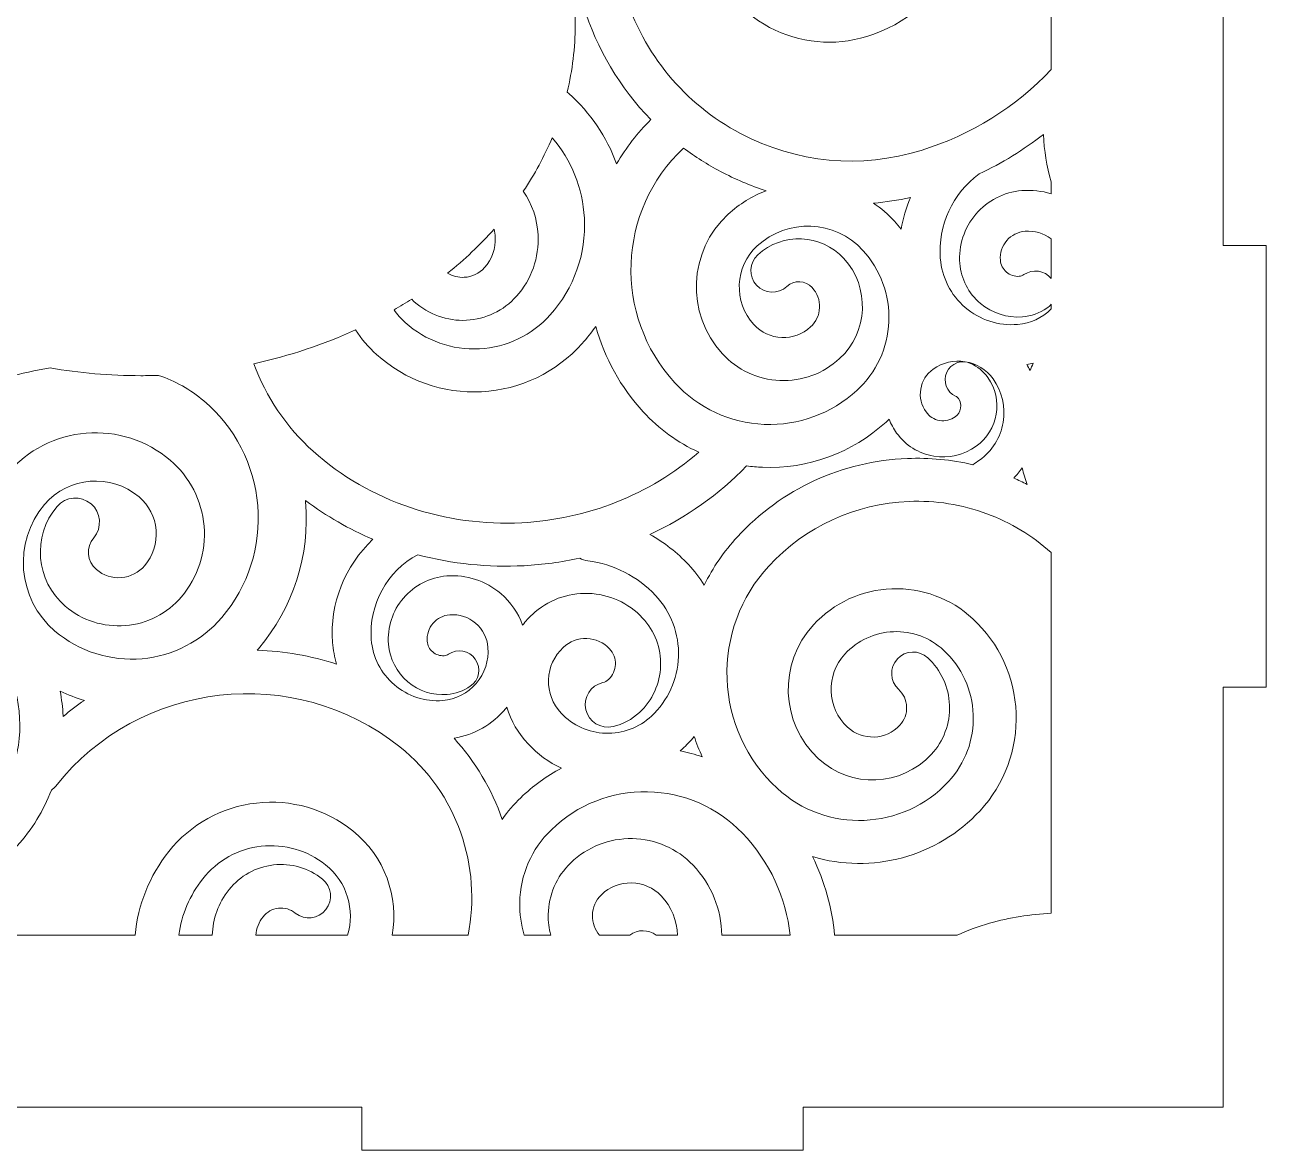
# Model space of a CAD drawing. Header units: millimetres. Extents: x 961 to 1271, y -165 to 165.
# Drawn here: x 1031.1 to 1117.7, y -165 to -86.5 of the extents above; entities that cross this region are included whole.
import ezdxf

# ---------------------------------------------------------------- set-up
doc = ezdxf.new("R2010")
doc.units = ezdxf.units.MM
doc.header["$MEASUREMENT"] = 0
doc.layers.add('Camada 1', color=7, linetype='Continuous')

msp = doc.modelspace()

# ---------------------------------------------------------------- linework, layer by layer
at = {"layer": 'Camada 1', "color": 250, "lineweight": 20}
for points, knots in [([(1085.4061, -162), (1085.4061, -162), (1114.7061, -162), (1114.7061, -162), (1114.7061, -162), (1114.7061, -162), (1114.7061, -132.7), (1114.7061, -132.7), (1114.7061, -132.7), (1114.7061, -132.7), (1117.7061, -132.7), (1117.7061, -132.7), (1117.7061, -132.7), (1117.7061, -132.7), (1117.7061, -101.9), (1117.7061, -101.9), (1117.7061, -101.9), (1117.7061, -101.9), (1114.7061, -101.9), (1114.7061, -101.9), (1114.7061, -101.9), (1114.7061, -101.9), (1114.7061, -71.1), (1114.7061, -71.1), (1114.7061, -71.1), (1114.7061, -71.1), (1117.7061, -71.1), (1117.7061, -71.1), (1117.7061, -71.1), (1117.7061, -71.1), (1117.7061, -40.3), (1117.7061, -40.3), (1117.7061, -40.3), (1117.7061, -40.3), (1114.7061, -40.3), (1114.7061, -40.3), (1114.7061, -40.3), (1114.7061, -40.3), (1114.7061, -11), (1114.7061, -11), (1114.7061, -11), (1114.7061, -11), (1085.4061, -11), (1085.4061, -11), (1085.4061, -11), (1085.4061, -11), (1085.4061, -8), (1085.4061, -8), (1085.4061, -8), (1085.4061, -8), (1054.6061, -8), (1054.6061, -8), (1054.6061, -8), (1054.6061, -8), (1054.6061, -11), (1054.6061, -11), (1054.6061, -11), (1054.6061, -11), (1023.8061, -11), (1023.8061, -11), (1023.8061, -11), (1023.8061, -11), (1023.8061, -8), (1023.8061, -8), (1023.8061, -8), (1023.8061, -8), (993.0061, -8), (993.0061, -8), (993.0061, -8), (993.0061, -8), (993.0061, -11), (993.0061, -11), (993.0061, -11), (993.0061, -11), (963.7061, -11), (963.7061, -11), (963.7061, -11), (963.7061, -11), (963.7061, -40.3), (963.7061, -40.3), (963.7061, -40.3), (963.7061, -40.3), (960.7061, -40.3), (960.7061, -40.3), (960.7061, -40.3), (960.7061, -40.3), (960.7061, -71.1), (960.7061, -71.1), (960.7061, -71.1), (960.7061, -71.1), (963.7061, -71.1), (963.7061, -71.1), (963.7061, -71.1), (963.7061, -71.1), (963.7061, -101.9), (963.7061, -101.9), (963.7061, -101.9), (963.7061, -101.9), (960.7061, -101.9), (960.7061, -101.9), (960.7061, -101.9), (960.7061, -101.9), (960.7061, -132.7), (960.7061, -132.7), (960.7061, -132.7), (960.7061, -132.7), (963.7061, -132.7), (963.7061, -132.7), (963.7061, -132.7), (963.7061, -132.7), (963.7061, -162), (963.7061, -162), (963.7061, -162), (963.7061, -162), (993.0061, -162), (993.0061, -162), (993.0061, -162), (993.0061, -162), (993.0061, -165), (993.0061, -165), (993.0061, -165), (993.0061, -165), (1023.8061, -165), (1023.8061, -165), (1023.8061, -165), (1023.8061, -165), (1023.8061, -162), (1023.8061, -162), (1023.8061, -162), (1023.8061, -162), (1054.6061, -162), (1054.6061, -162), (1054.6061, -162), (1054.6061, -162), (1054.6061, -165), (1054.6061, -165), (1054.6061, -165), (1054.6061, -165), (1085.4061, -165), (1085.4061, -165), (1085.4061, -165), (1085.4061, -165), (1085.4061, -162), (1085.4061, -162)], [0, 0, 0, 0, 0.027027, 0.027027, 0.027027, 0.027027, 0.0540541, 0.0540541, 0.0540541, 0.0540541, 0.0810811, 0.0810811, 0.0810811, 0.0810811, 0.1081081, 0.1081081, 0.1081081, 0.1081081, 0.1351351, 0.1351351, 0.1351351, 0.1351351, 0.1621622, 0.1621622, 0.1621622, 0.1621622, 0.1891892, 0.1891892, 0.1891892, 0.1891892, 0.2162162, 0.2162162, 0.2162162, 0.2162162, 0.2432432, 0.2432432, 0.2432432, 0.2432432, 0.2702703, 0.2702703, 0.2702703, 0.2702703, 0.2972973, 0.2972973, 0.2972973, 0.2972973, 0.3243243, 0.3243243, 0.3243243, 0.3243243, 0.3513514, 0.3513514, 0.3513514, 0.3513514, 0.3783784, 0.3783784, 0.3783784, 0.3783784, 0.4054054, 0.4054054, 0.4054054, 0.4054054, 0.4324324, 0.4324324, 0.4324324, 0.4324324, 0.4594595, 0.4594595, 0.4594595, 0.4594595, 0.4864865, 0.4864865, 0.4864865, 0.4864865, 0.5135135, 0.5135135, 0.5135135, 0.5135135, 0.5405405, 0.5405405, 0.5405405, 0.5405405, 0.5675676, 0.5675676, 0.5675676, 0.5675676, 0.5945946, 0.5945946, 0.5945946, 0.5945946, 0.6216216, 0.6216216, 0.6216216, 0.6216216, 0.6486486, 0.6486486, 0.6486486, 0.6486486, 0.6756757, 0.6756757, 0.6756757, 0.6756757, 0.7027027, 0.7027027, 0.7027027, 0.7027027, 0.7297297, 0.7297297, 0.7297297, 0.7297297, 0.7567568, 0.7567568, 0.7567568, 0.7567568, 0.7837838, 0.7837838, 0.7837838, 0.7837838, 0.8108108, 0.8108108, 0.8108108, 0.8108108, 0.8378378, 0.8378378, 0.8378378, 0.8378378, 0.8648649, 0.8648649, 0.8648649, 0.8648649, 0.8918919, 0.8918919, 0.8918919, 0.8918919, 0.9189189, 0.9189189, 0.9189189, 0.9189189, 0.9459459, 0.9459459, 0.9459459, 0.9459459, 1, 1, 1, 1]), ([(1096.6372, -73.0365), (1098.6169, -73.5747), (1100.6924, -73.642), (1102.7061, -73.2415), (1102.7061, -73.2415), (1102.7061, -73.2415), (1102.7061, -89.6144), (1102.7061, -89.6144), (1102.7061, -89.6144), (1100.2456, -92.2224), (1097.142, -94.1752), (1093.6426, -95.2576), (1093.6426, -95.2576), (1089.4205, -96.5636), (1084.9386, -96.1453), (1081.0322, -94.0781), (1081.0322, -94.0781), (1077.1207, -92.0081), (1074.2524, -88.5354), (1072.949, -84.3069), (1072.949, -84.3069), (1070.8464, -77.4858), (1074.6684, -70.2051), (1081.4927, -68.0935), (1081.4927, -68.0935), (1084.0564, -67.3002), (1086.7801, -67.5558), (1089.1522, -68.8105), (1089.1522, -68.8105), (1091.5289, -70.0676), (1093.2701, -72.1792), (1094.0617, -74.748), (1094.0617, -74.748), (1094.6718, -76.7282), (1094.4782, -78.8272), (1093.5129, -80.6611), (1093.5129, -80.6611), (1092.549, -82.4922), (1090.9278, -83.8342), (1088.9521, -84.4467), (1088.9521, -84.4467), (1087.4481, -84.913), (1085.8519, -84.7638), (1084.46, -84.0278), (1084.46, -84.0278), (1083.0644, -83.2898), (1082.0454, -82.0525), (1081.5802, -80.5443), (1081.5802, -80.5443), (1081.2318, -79.4147), (1081.3423, -78.2174), (1081.8936, -77.1714), (1081.8936, -77.1714), (1082.4447, -76.126), (1083.3665, -75.3633), (1084.4948, -75.0134), (1084.4948, -75.0134), (1085.3203, -74.7573), (1086.195, -74.8396), (1086.9587, -75.2441), (1086.9587, -75.2441), (1087.7249, -75.6499), (1088.2839, -76.3264), (1088.54, -77.1547), (1088.54, -77.1547), (1088.7205, -77.7383), (1088.6637, -78.3586), (1088.3786, -78.8991), (1088.3786, -78.8991), (1088.0927, -79.4409), (1087.6142, -79.8385), (1087.029, -80.0197), (1087.029, -80.0197), (1086.2393, -80.2641), (1085.7972, -81.1045), (1086.0408, -81.8941), (1086.0408, -81.8941), (1086.2845, -82.6839), (1087.1228, -83.128), (1087.9127, -82.8836), (1087.9127, -82.8836), (1089.262, -82.4661), (1090.3668, -81.5453), (1091.0255, -80.2963), (1091.0255, -80.2963), (1091.682, -79.0515), (1091.8156, -77.6136), (1091.4001, -76.269), (1091.4001, -76.269), (1090.9089, -74.679), (1089.828, -73.3695), (1088.3563, -72.5919), (1088.3563, -72.5919), (1086.8872, -71.8157), (1085.1985, -71.6602), (1083.6113, -72.1504), (1083.6113, -72.1504), (1081.7205, -72.7343), (1080.1681, -74.0234), (1079.2459, -75.7744), (1079.2459, -75.7744), (1078.3232, -77.5265), (1078.1354, -79.537), (1078.7188, -81.4294), (1078.7188, -81.4294), (1079.4188, -83.6998), (1080.9602, -85.565), (1083.0601, -86.6764), (1083.0601, -86.6764), (1085.157, -87.7863), (1087.5692, -88.0153), (1089.8362, -87.3144), (1089.8362, -87.3144), (1092.5777, -86.4667), (1094.8225, -84.5958), (1096.1598, -82.0578), (1096.1598, -82.0578), (1097.497, -79.5197), (1097.768, -76.6039), (1096.9219, -73.8629), (1096.9219, -73.8629), (1096.8359, -73.5845), (1096.741, -73.3088), (1096.6372, -73.0365)], [0, 0, 0, 0, 0.03125, 0.03125, 0.03125, 0.03125, 0.0625, 0.0625, 0.0625, 0.0625, 0.09375, 0.09375, 0.09375, 0.09375, 0.125, 0.125, 0.125, 0.125, 0.15625, 0.15625, 0.15625, 0.15625, 0.1875, 0.1875, 0.1875, 0.1875, 0.21875, 0.21875, 0.21875, 0.21875, 0.25, 0.25, 0.25, 0.25, 0.28125, 0.28125, 0.28125, 0.28125, 0.3125, 0.3125, 0.3125, 0.3125, 0.34375, 0.34375, 0.34375, 0.34375, 0.375, 0.375, 0.375, 0.375, 0.40625, 0.40625, 0.40625, 0.40625, 0.4375, 0.4375, 0.4375, 0.4375, 0.46875, 0.46875, 0.46875, 0.46875, 0.5, 0.5, 0.5, 0.5, 0.53125, 0.53125, 0.53125, 0.53125, 0.5625, 0.5625, 0.5625, 0.5625, 0.59375, 0.59375, 0.59375, 0.59375, 0.625, 0.625, 0.625, 0.625, 0.65625, 0.65625, 0.65625, 0.65625, 0.6875, 0.6875, 0.6875, 0.6875, 0.71875, 0.71875, 0.71875, 0.71875, 0.75, 0.75, 0.75, 0.75, 0.78125, 0.78125, 0.78125, 0.78125, 0.8125, 0.8125, 0.8125, 0.8125, 0.84375, 0.84375, 0.84375, 0.84375, 0.875, 0.875, 0.875, 0.875, 0.90625, 0.90625, 0.90625, 0.90625, 0.9375, 0.9375, 0.9375, 0.9375, 1, 1, 1, 1]), ([(1072.505, -70.9918), (1069.5113, -75.0535), (1068.5828, -80.3107), (1070.0877, -85.1918), (1070.0877, -85.1918), (1071.0079, -88.1765), (1072.6072, -90.887), (1074.7865, -93.1136), (1074.7865, -93.1136), (1073.8511, -94.0299), (1073.0447, -95.0645), (1072.3872, -96.1934), (1072.3872, -96.1934), (1071.6977, -94.32), (1070.5613, -92.6479), (1069.0635, -91.2996), (1069.0635, -91.2996), (1069.0635, -91.2996), (1068.9424, -91.1919), (1068.9424, -91.1919), (1068.9424, -91.1919), (1069.3075, -89.6732), (1069.5009, -88.105), (1069.5009, -86.5), (1069.5009, -86.5), (1069.5009, -83.495), (1068.829, -80.617), (1067.6025, -77.9573), (1067.6025, -77.9573), (1067.6712, -77.2531), (1067.6836, -76.5395), (1067.6372, -75.8227), (1067.6372, -75.8227), (1067.4906, -73.5584), (1066.8741, -71.3731), (1065.832, -69.3881), (1065.832, -69.3881), (1067.8618, -70.5705), (1070.167, -71.1253), (1072.505, -70.9918)], [0, 0, 0, 0, 0.0909091, 0.0909091, 0.0909091, 0.0909091, 0.1818182, 0.1818182, 0.1818182, 0.1818182, 0.2727273, 0.2727273, 0.2727273, 0.2727273, 0.3636364, 0.3636364, 0.3636364, 0.3636364, 0.4545455, 0.4545455, 0.4545455, 0.4545455, 0.5454545, 0.5454545, 0.5454545, 0.5454545, 0.6363636, 0.6363636, 0.6363636, 0.6363636, 0.7272727, 0.7272727, 0.7272727, 0.7272727, 0.8181818, 0.8181818, 0.8181818, 0.8181818, 1, 1, 1, 1]), ([(1067.8962, -94.3794), (1069.2435, -95.9405), (1070.0297, -97.8917), (1070.1404, -99.9847), (1070.1404, -99.9847), (1070.2719, -102.4706), (1069.4247, -104.8745), (1067.7623, -106.7273), (1067.7623, -106.7273), (1066.4831, -108.1529), (1064.7295, -108.9954), (1062.8166, -109.0982), (1062.8166, -109.0982), (1060.9101, -109.2007), (1059.0682, -108.5461), (1057.6498, -107.2689), (1057.6498, -107.2689), (1057.3524, -107.0012), (1057.0889, -106.7062), (1056.8613, -106.3892), (1056.8613, -106.3892), (1057.2829, -106.1444), (1057.6962, -105.8908), (1058.1013, -105.6293), (1058.1013, -105.6293), (1058.1534, -105.6955), (1058.2117, -105.7583), (1058.2764, -105.8166), (1058.2764, -105.8166), (1059.2742, -106.7155), (1060.5777, -107.1782), (1061.919, -107.1062), (1061.919, -107.1062), (1063.2639, -107.0339), (1064.5023, -106.4409), (1065.4014, -105.4378), (1065.4014, -105.4378), (1066.4557, -104.2617), (1066.9952, -102.7278), (1066.9116, -101.1506), (1066.9116, -101.1506), (1066.8529, -100.044), (1066.4954, -98.9983), (1065.8831, -98.1067), (1065.8831, -98.1067), (1066.676, -96.9197), (1067.352, -95.6741), (1067.8962, -94.3794)], [0, 0, 0, 0, 0.0769231, 0.0769231, 0.0769231, 0.0769231, 0.1538462, 0.1538462, 0.1538462, 0.1538462, 0.2307692, 0.2307692, 0.2307692, 0.2307692, 0.3076923, 0.3076923, 0.3076923, 0.3076923, 0.3846154, 0.3846154, 0.3846154, 0.3846154, 0.4615385, 0.4615385, 0.4615385, 0.4615385, 0.5384615, 0.5384615, 0.5384615, 0.5384615, 0.6153846, 0.6153846, 0.6153846, 0.6153846, 0.6923077, 0.6923077, 0.6923077, 0.6923077, 0.7692308, 0.7692308, 0.7692308, 0.7692308, 0.8461538, 0.8461538, 0.8461538, 0.8461538, 1, 1, 1, 1]), ([(1102.1665, -94.143), (1102.2173, -95.2607), (1102.3991, -96.3702), (1102.7061, -97.4448), (1102.7061, -97.4448), (1102.7061, -97.4448), (1102.7061, -98.2861), (1102.7061, -98.2861), (1102.7061, -98.2861), (1102.0518, -98.0874), (1101.3611, -98.012), (1100.664, -98.0665), (1100.664, -98.0665), (1099.4088, -98.1646), (1098.2678, -98.7489), (1097.4509, -99.7067), (1097.4509, -99.7067), (1096.6334, -100.6653), (1096.2375, -101.8873), (1096.3358, -103.1432), (1096.3358, -103.1432), (1096.4208, -104.2287), (1096.9346, -105.2269), (1097.7666, -105.9287), (1097.7666, -105.9287), (1098.5832, -106.6174), (1099.6297, -106.956), (1100.6951, -106.872), (1100.6951, -106.872), (1101.3087, -106.8236), (1101.903, -106.6138), (1102.4103, -106.2655), (1102.4103, -106.2655), (1102.5241, -106.1874), (1102.6229, -106.0954), (1102.7061, -105.9935), (1102.7061, -105.9935), (1102.7061, -105.9935), (1102.7061, -106.3207), (1102.7061, -106.3207), (1102.7061, -106.3207), (1102.0797, -106.9504), (1101.2616, -107.3318), (1100.3657, -107.4018), (1100.3657, -107.4018), (1099.0285, -107.5063), (1097.7333, -107.0858), (1096.7144, -106.2132), (1096.7144, -106.2132), (1095.6935, -105.339), (1095.0787, -104.1243), (1094.9737, -102.7846), (1094.9737, -102.7846), (1094.7946, -100.4997), (1095.8398, -98.2518), (1097.6811, -96.8984), (1097.6811, -96.8984), (1099.2739, -96.1479), (1100.7784, -95.2234), (1102.1665, -94.143)], [0, 0, 0, 0, 0.0625, 0.0625, 0.0625, 0.0625, 0.125, 0.125, 0.125, 0.125, 0.1875, 0.1875, 0.1875, 0.1875, 0.25, 0.25, 0.25, 0.25, 0.3125, 0.3125, 0.3125, 0.3125, 0.375, 0.375, 0.375, 0.375, 0.4375, 0.4375, 0.4375, 0.4375, 0.5, 0.5, 0.5, 0.5, 0.5625, 0.5625, 0.5625, 0.5625, 0.625, 0.625, 0.625, 0.625, 0.6875, 0.6875, 0.6875, 0.6875, 0.75, 0.75, 0.75, 0.75, 0.8125, 0.8125, 0.8125, 0.8125, 0.875, 0.875, 0.875, 0.875, 1, 1, 1, 1]), ([(1076.4483, -111.4627), (1072.1461, -106.7736), (1072.426, -99.443), (1077.0522, -95.0943), (1077.0522, -95.0943), (1077.8689, -95.704), (1078.7324, -96.2496), (1079.6334, -96.7265), (1079.6334, -96.7265), (1080.6576, -97.2686), (1081.7262, -97.72), (1082.8271, -98.0738), (1082.8271, -98.0738), (1081.8511, -98.4415), (1080.9499, -98.9951), (1080.1699, -99.7132), (1080.1699, -99.7132), (1077.3851, -102.277), (1077.2029, -106.6473), (1079.7603, -109.437), (1079.7603, -109.437), (1080.8068, -110.5784), (1082.2355, -111.2452), (1083.7827, -111.3105), (1083.7827, -111.3105), (1085.3219, -111.3754), (1086.8156, -110.8254), (1087.9485, -109.7821), (1087.9485, -109.7821), (1089.9483, -107.9404), (1090.0817, -104.8011), (1088.2432, -102.7978), (1088.2432, -102.7978), (1086.66, -101.0728), (1083.9639, -100.9595), (1082.2408, -102.5444), (1082.2408, -102.5444), (1081.6326, -103.1038), (1081.5915, -104.0524), (1082.1504, -104.6614), (1082.1504, -104.6614), (1082.7093, -105.2703), (1083.6571, -105.3113), (1084.2656, -104.7517), (1084.2656, -104.7517), (1084.774, -104.2841), (1085.5703, -104.3171), (1086.0375, -104.8263), (1086.0375, -104.8263), (1086.3872, -105.2073), (1086.5701, -105.7084), (1086.5484, -106.2251), (1086.5484, -106.2251), (1086.5266, -106.7467), (1086.3045, -107.2234), (1085.9209, -107.5773), (1085.9209, -107.5773), (1085.3743, -108.0817), (1084.6515, -108.3446), (1083.9087, -108.3137), (1083.9087, -108.3137), (1083.1598, -108.2826), (1082.472, -107.9615), (1081.9656, -107.409), (1081.9656, -107.409), (1080.5233, -105.8353), (1080.6232, -103.3672), (1082.195, -101.9207), (1082.195, -101.9207), (1084.3106, -99.9738), (1087.6243, -100.1114), (1089.568, -102.2312), (1089.568, -102.2312), (1090.8079, -103.5835), (1091.4574, -105.3669), (1091.3812, -107.1997), (1091.3812, -107.1997), (1091.3046, -109.044), (1090.5154, -110.7486), (1089.1577, -111.9994), (1089.1577, -111.9994), (1087.4005, -113.6182), (1085.0786, -114.4687), (1082.6915, -114.3685), (1082.6915, -114.3685), (1080.2887, -114.2677), (1078.0739, -113.2344), (1076.4483, -111.4627)], [0, 0, 0, 0, 0.0434783, 0.0434783, 0.0434783, 0.0434783, 0.0869565, 0.0869565, 0.0869565, 0.0869565, 0.1304348, 0.1304348, 0.1304348, 0.1304348, 0.173913, 0.173913, 0.173913, 0.173913, 0.2173913, 0.2173913, 0.2173913, 0.2173913, 0.2608696, 0.2608696, 0.2608696, 0.2608696, 0.3043478, 0.3043478, 0.3043478, 0.3043478, 0.3478261, 0.3478261, 0.3478261, 0.3478261, 0.3913043, 0.3913043, 0.3913043, 0.3913043, 0.4347826, 0.4347826, 0.4347826, 0.4347826, 0.4782609, 0.4782609, 0.4782609, 0.4782609, 0.5217391, 0.5217391, 0.5217391, 0.5217391, 0.5652174, 0.5652174, 0.5652174, 0.5652174, 0.6086957, 0.6086957, 0.6086957, 0.6086957, 0.6521739, 0.6521739, 0.6521739, 0.6521739, 0.6956522, 0.6956522, 0.6956522, 0.6956522, 0.7391304, 0.7391304, 0.7391304, 0.7391304, 0.7826087, 0.7826087, 0.7826087, 0.7826087, 0.826087, 0.826087, 0.826087, 0.826087, 0.8695652, 0.8695652, 0.8695652, 0.8695652, 0.9130435, 0.9130435, 0.9130435, 0.9130435, 1, 1, 1, 1]), ([(1090.3029, -98.938), (1091.1702, -98.8674), (1092.0327, -98.7387), (1092.8832, -98.5537), (1092.8832, -98.5537), (1092.5819, -99.2579), (1092.3659, -99.9958), (1092.2414, -100.7508), (1092.2414, -100.7508), (1092.0922, -100.5628), (1091.9362, -100.38), (1091.7737, -100.203), (1091.7737, -100.203), (1091.3325, -99.722), (1090.839, -99.2981), (1090.3029, -98.938)], [0, 0, 0, 0, 0.2, 0.2, 0.2, 0.2, 0.4, 0.4, 0.4, 0.4, 0.6, 0.6, 0.6, 0.6, 1, 1, 1, 1]), ([(1060.6009, -103.827), (1061.7815, -102.8758), (1062.8646, -101.8459), (1063.8387, -100.7485), (1063.8387, -100.7485), (1063.884, -100.931), (1063.9124, -101.1194), (1063.9225, -101.3116), (1063.9225, -101.3116), (1063.9638, -102.0946), (1063.6974, -102.8526), (1063.1737, -103.4364), (1063.1737, -103.4364), (1062.8079, -103.8443), (1062.3063, -104.084), (1061.7592, -104.1135), (1061.7592, -104.1135), (1061.3474, -104.1357), (1060.9472, -104.0347), (1060.6009, -103.827)], [0, 0, 0, 0, 0.1666667, 0.1666667, 0.1666667, 0.1666667, 0.3333333, 0.3333333, 0.3333333, 0.3333333, 0.5, 0.5, 0.5, 0.5, 0.6666667, 0.6666667, 0.6666667, 0.6666667, 1, 1, 1, 1]), ([(1100.8866, -100.9012), (1101.5447, -100.8505), (1102.1822, -101.0313), (1102.7061, -101.4221), (1102.7061, -101.4221), (1102.7061, -101.4221), (1102.7061, -104.1961), (1102.7061, -104.1961), (1102.7061, -104.1961), (1102.245, -103.6299), (1101.418, -103.5041), (1100.8057, -103.9251), (1100.8057, -103.9251), (1100.7055, -103.9939), (1100.5942, -104.032), (1100.4731, -104.0411), (1100.4731, -104.0411), (1100.1475, -104.0658), (1099.836, -103.9642), (1099.588, -103.7515), (1099.588, -103.7515), (1099.3397, -103.5387), (1099.19, -103.2462), (1099.1644, -102.92), (1099.1644, -102.92), (1099.125, -102.4197), (1099.2831, -101.9326), (1099.609, -101.5509), (1099.609, -101.5509), (1099.9349, -101.1692), (1100.3863, -100.9398), (1100.8866, -100.9012)], [0, 0, 0, 0, 0.1111111, 0.1111111, 0.1111111, 0.1111111, 0.2222222, 0.2222222, 0.2222222, 0.2222222, 0.3333333, 0.3333333, 0.3333333, 0.3333333, 0.4444444, 0.4444444, 0.4444444, 0.4444444, 0.5555556, 0.5555556, 0.5555556, 0.5555556, 0.6666667, 0.6666667, 0.6666667, 0.6666667, 0.7777778, 0.7777778, 0.7777778, 0.7777778, 1, 1, 1, 1]), ([(1047.0749, -110.1384), (1049.5884, -109.5935), (1051.9736, -108.7952), (1054.184, -107.7774), (1054.184, -107.7774), (1054.5875, -108.4062), (1055.0775, -108.9847), (1055.6471, -109.4979), (1055.6471, -109.4979), (1057.6558, -111.3074), (1060.2765, -112.2353), (1062.9762, -112.0911), (1062.9762, -112.0911), (1065.6848, -111.9464), (1068.1774, -110.7519), (1069.989, -108.7333), (1069.989, -108.7333), (1070.3289, -108.3545), (1070.6455, -107.9556), (1070.9366, -107.5388), (1070.9366, -107.5388), (1071.5525, -109.7527), (1072.6799, -111.7861), (1074.2441, -113.4914), (1074.2441, -113.4914), (1075.3392, -114.6852), (1076.6541, -115.6436), (1078.1223, -116.3097), (1078.1223, -116.3097), (1074.7087, -119.2856), (1070.2884, -120.9934), (1065.7709, -121.234), (1065.7709, -121.234), (1060.5217, -121.5135), (1055.1553, -119.786), (1051.2293, -116.2507), (1051.2293, -116.2507), (1049.3404, -114.5499), (1047.9304, -112.4575), (1047.0749, -110.1384)], [0, 0, 0, 0, 0.0909091, 0.0909091, 0.0909091, 0.0909091, 0.1818182, 0.1818182, 0.1818182, 0.1818182, 0.2727273, 0.2727273, 0.2727273, 0.2727273, 0.3636364, 0.3636364, 0.3636364, 0.3636364, 0.4545455, 0.4545455, 0.4545455, 0.4545455, 0.5454545, 0.5454545, 0.5454545, 0.5454545, 0.6363636, 0.6363636, 0.6363636, 0.6363636, 0.7272727, 0.7272727, 0.7272727, 0.7272727, 0.8181818, 0.8181818, 0.8181818, 0.8181818, 1, 1, 1, 1]), ([(1096.7103, -109.9977), (1097.5002, -110.1277), (1098.1896, -110.5538), (1098.6553, -111.2054), (1098.6553, -111.2054), (1099.2858, -112.0875), (1099.535, -113.1594), (1099.3562, -114.229), (1099.3562, -114.229), (1099.1771, -115.3007), (1098.5935, -116.2335), (1097.7095, -116.8652), (1097.7095, -116.8652), (1097.5563, -116.9746), (1097.4005, -117.0805), (1097.2418, -117.1818), (1097.2418, -117.1818), (1095.7483, -116.833), (1094.2085, -116.6895), (1092.676, -116.7489), (1092.676, -116.7489), (1088.1215, -116.9254), (1083.9077, -118.8729), (1080.8137, -122.2189), (1080.8137, -122.2189), (1079.8839, -123.2245), (1079.105, -124.3558), (1078.5047, -125.582), (1078.5047, -125.582), (1078.1867, -125.0718), (1077.8183, -124.5937), (1077.406, -124.1536), (1077.406, -124.1536), (1076.6206, -123.3152), (1075.7075, -122.6054), (1074.7056, -122.05), (1074.7056, -122.05), (1077.2245, -120.8811), (1079.5302, -119.2683), (1081.4594, -117.2662), (1081.4594, -117.2662), (1081.8263, -117.3155), (1082.1955, -117.348), (1082.5654, -117.3638), (1082.5654, -117.3638), (1085.7493, -117.4989), (1088.8399, -116.3637), (1091.1843, -114.206), (1091.1843, -114.206), (1091.1843, -114.206), (1091.394, -114.0074), (1091.394, -114.0074), (1091.394, -114.0074), (1091.5322, -114.3485), (1091.7109, -114.673), (1091.9267, -114.9747), (1091.9267, -114.9747), (1092.5448, -115.8392), (1093.4648, -116.4096), (1094.5131, -116.5827), (1094.5131, -116.5827), (1095.5622, -116.7559), (1096.6187, -116.5092), (1097.4836, -115.891), (1097.4836, -115.891), (1099.0249, -114.7891), (1099.3851, -112.6384), (1098.2818, -111.0971), (1098.2818, -111.0971), (1097.977, -110.6713), (1097.5633, -110.3306), (1097.0868, -110.114), (1097.0868, -110.114), (1096.4562, -109.8274), (1095.7061, -110.1092), (1095.4188, -110.7393), (1095.4188, -110.7393), (1095.1307, -111.3712), (1095.4119, -112.1186), (1096.0441, -112.4054), (1096.0441, -112.4054), (1096.1215, -112.4405), (1096.1837, -112.4929), (1096.233, -112.5621), (1096.233, -112.5621), (1096.3759, -112.7628), (1096.4313, -113.0034), (1096.3905, -113.2464), (1096.3905, -113.2464), (1096.3496, -113.4901), (1096.2193, -113.7005), (1096.0182, -113.8444), (1096.0182, -113.8444), (1095.7001, -114.0721), (1095.3115, -114.1624), (1094.9255, -114.0985), (1094.9255, -114.0985), (1094.5395, -114.0346), (1094.2052, -113.8258), (1093.978, -113.5074), (1093.978, -113.5074), (1093.6451, -113.0409), (1093.5108, -112.4775), (1093.6058, -111.9116), (1093.6058, -111.9116), (1093.701, -111.3446), (1094.0086, -110.8533), (1094.4759, -110.5186), (1094.4759, -110.5186), (1095.128, -110.0516), (1095.919, -109.8674), (1096.7103, -109.9977)], [0, 0, 0, 0, 0.0344828, 0.0344828, 0.0344828, 0.0344828, 0.0689655, 0.0689655, 0.0689655, 0.0689655, 0.1034483, 0.1034483, 0.1034483, 0.1034483, 0.137931, 0.137931, 0.137931, 0.137931, 0.1724138, 0.1724138, 0.1724138, 0.1724138, 0.2068966, 0.2068966, 0.2068966, 0.2068966, 0.2413793, 0.2413793, 0.2413793, 0.2413793, 0.2758621, 0.2758621, 0.2758621, 0.2758621, 0.3103448, 0.3103448, 0.3103448, 0.3103448, 0.3448276, 0.3448276, 0.3448276, 0.3448276, 0.3793103, 0.3793103, 0.3793103, 0.3793103, 0.4137931, 0.4137931, 0.4137931, 0.4137931, 0.4482759, 0.4482759, 0.4482759, 0.4482759, 0.4827586, 0.4827586, 0.4827586, 0.4827586, 0.5172414, 0.5172414, 0.5172414, 0.5172414, 0.5517241, 0.5517241, 0.5517241, 0.5517241, 0.5862069, 0.5862069, 0.5862069, 0.5862069, 0.6206897, 0.6206897, 0.6206897, 0.6206897, 0.6551724, 0.6551724, 0.6551724, 0.6551724, 0.6896552, 0.6896552, 0.6896552, 0.6896552, 0.7241379, 0.7241379, 0.7241379, 0.7241379, 0.7586207, 0.7586207, 0.7586207, 0.7586207, 0.7931034, 0.7931034, 0.7931034, 0.7931034, 0.8275862, 0.8275862, 0.8275862, 0.8275862, 0.862069, 0.862069, 0.862069, 0.862069, 0.8965517, 0.8965517, 0.8965517, 0.8965517, 0.9310345, 0.9310345, 0.9310345, 0.9310345, 1, 1, 1, 1]), ([(1039.2061, -110.974), (1039.6203, -110.974), (1040.032, -110.9654), (1040.4422, -110.9521), (1040.4422, -110.9521), (1041.5864, -111.3531), (1042.6549, -111.9323), (1043.5909, -112.7267), (1043.5909, -112.7267), (1045.7781, -114.5831), (1047.1135, -117.1745), (1047.3506, -120.0337), (1047.3506, -120.0337), (1047.5874, -122.8901), (1046.6967, -125.6638), (1044.8408, -127.8477), (1044.8408, -127.8477), (1043.4351, -129.5019), (1041.4522, -130.5223), (1039.2912, -130.7146), (1039.2912, -130.7146), (1037.0818, -130.9113), (1034.9004, -130.2221), (1033.2088, -128.786), (1033.2088, -128.786), (1030.5857, -126.5592), (1030.2479, -122.5847), (1032.4787, -119.9596), (1032.4787, -119.9596), (1034.1437, -118.0003), (1037.1142, -117.7665), (1039.0726, -119.429), (1039.0726, -119.429), (1039.7658, -120.0175), (1040.1887, -120.8403), (1040.2634, -121.7465), (1040.2634, -121.7465), (1040.3381, -122.6536), (1040.0563, -123.529), (1039.4676, -124.2228), (1039.4676, -124.2228), (1039.0537, -124.7104), (1038.48, -125.0055), (1037.8423, -125.0573), (1037.8423, -125.0573), (1037.2057, -125.1091), (1036.5886, -124.9102), (1036.1016, -124.4969), (1036.1016, -124.4969), (1035.4414, -123.9368), (1035.357, -122.938), (1035.9176, -122.2772), (1035.9176, -122.2772), (1036.5144, -121.5739), (1036.4257, -120.5068), (1035.7227, -119.9103), (1035.7227, -119.9103), (1035.0174, -119.312), (1033.9535, -119.3972), (1033.3547, -120.1026), (1033.3547, -120.1026), (1031.6016, -122.168), (1031.8631, -125.3025), (1033.9277, -127.0544), (1033.9277, -127.0544), (1035.0983, -128.0478), (1036.5885, -128.529), (1038.1188, -128.4052), (1038.1188, -128.4052), (1039.6472, -128.2815), (1041.0398, -127.5676), (1042.0317, -126.3982), (1042.0317, -126.3982), (1043.1978, -125.0234), (1043.7587, -123.2722), (1043.6103, -121.4754), (1043.6103, -121.4754), (1043.4616, -119.6757), (1042.6194, -118.0388), (1041.2425, -116.8703), (1041.2425, -116.8703), (1039.6066, -115.4819), (1037.5253, -114.8106), (1035.3866, -114.9835), (1035.3866, -114.9835), (1033.2495, -115.1563), (1031.3053, -116.1497), (1029.917, -117.7839), (1029.917, -117.7839), (1028.3192, -119.6645), (1027.5256, -122.0586), (1027.651, -124.4879), (1027.651, -124.4879), (1024.6072, -122.5339), (1020.9649, -121.7318), (1017.3936, -122.1966), (1017.3936, -122.1966), (1018.8416, -120.6448), (1019.9723, -118.8238), (1020.7256, -116.8269), (1020.7256, -116.8269), (1020.8734, -116.735), (1021.0061, -116.6202), (1021.1196, -116.4866), (1021.1196, -116.4866), (1023.3266, -113.889), (1026.6975, -112.0615), (1029.9292, -111.0948), (1029.9292, -111.0948), (1030.8599, -110.8164), (1031.8518, -110.59), (1032.8717, -110.4365), (1032.8717, -110.4365), (1034.9147, -110.7878), (1037.0334, -110.974), (1039.2061, -110.974)], [0, 0, 0, 0, 0.0333333, 0.0333333, 0.0333333, 0.0333333, 0.0666667, 0.0666667, 0.0666667, 0.0666667, 0.1, 0.1, 0.1, 0.1, 0.1333333, 0.1333333, 0.1333333, 0.1333333, 0.1666667, 0.1666667, 0.1666667, 0.1666667, 0.2, 0.2, 0.2, 0.2, 0.2333333, 0.2333333, 0.2333333, 0.2333333, 0.2666667, 0.2666667, 0.2666667, 0.2666667, 0.3, 0.3, 0.3, 0.3, 0.3333333, 0.3333333, 0.3333333, 0.3333333, 0.3666667, 0.3666667, 0.3666667, 0.3666667, 0.4, 0.4, 0.4, 0.4, 0.4333333, 0.4333333, 0.4333333, 0.4333333, 0.4666667, 0.4666667, 0.4666667, 0.4666667, 0.5, 0.5, 0.5, 0.5, 0.5333333, 0.5333333, 0.5333333, 0.5333333, 0.5666667, 0.5666667, 0.5666667, 0.5666667, 0.6, 0.6, 0.6, 0.6, 0.6333333, 0.6333333, 0.6333333, 0.6333333, 0.6666667, 0.6666667, 0.6666667, 0.6666667, 0.7, 0.7, 0.7, 0.7, 0.7333333, 0.7333333, 0.7333333, 0.7333333, 0.7666667, 0.7666667, 0.7666667, 0.7666667, 0.8, 0.8, 0.8, 0.8, 0.8333333, 0.8333333, 0.8333333, 0.8333333, 0.8666667, 0.8666667, 0.8666667, 0.8666667, 0.9, 0.9, 0.9, 0.9, 0.9333333, 0.9333333, 0.9333333, 0.9333333, 1, 1, 1, 1]), ([(1100.9989, -110.1877), (1101.154, -110.1657), (1101.3081, -110.1382), (1101.461, -110.1053), (1101.461, -110.1053), (1101.3813, -110.2732), (1101.3059, -110.4431), (1101.2347, -110.6149), (1101.2347, -110.6149), (1101.1615, -110.4697), (1101.0828, -110.3273), (1100.9989, -110.1877)], [0, 0, 0, 0, 0.25, 0.25, 0.25, 0.25, 0.5, 0.5, 0.5, 0.5, 1, 1, 1, 1]), ([(1100.0917, -118.1224), (1100.307, -117.8995), (1100.506, -117.662), (1100.6873, -117.4116), (1100.6873, -117.4116), (1100.7798, -117.8011), (1100.8937, -118.1851), (1101.0283, -118.5621), (1101.0283, -118.5621), (1100.7207, -118.406), (1100.4083, -118.2594), (1100.0917, -118.1224)], [0, 0, 0, 0, 0.25, 0.25, 0.25, 0.25, 0.5, 0.5, 0.5, 0.5, 1, 1, 1, 1]), ([(1050.6902, -119.6827), (1052.1403, -120.7733), (1053.7249, -121.6794), (1055.3955, -122.389), (1055.3955, -122.389), (1053.434, -124.2184), (1052.3643, -126.8817), (1052.5762, -129.5834), (1052.5762, -129.5834), (1052.6165, -130.0964), (1052.709, -130.6026), (1052.8531, -131.0941), (1052.8531, -131.0941), (1051.0643, -130.5134), (1049.195, -130.1875), (1047.3153, -130.1246), (1047.3153, -130.1246), (1047.3153, -130.1246), (1047.4024, -130.0233), (1047.4024, -130.0233), (1047.4024, -130.0233), (1049.8361, -127.1561), (1051.0077, -123.5106), (1050.697, -119.7623), (1050.697, -119.7623), (1050.697, -119.7623), (1050.6902, -119.6827), (1050.6902, -119.6827)], [0, 0, 0, 0, 0.125, 0.125, 0.125, 0.125, 0.25, 0.25, 0.25, 0.25, 0.375, 0.375, 0.375, 0.375, 0.5, 0.5, 0.5, 0.5, 0.625, 0.625, 0.625, 0.625, 0.75, 0.75, 0.75, 0.75, 1, 1, 1, 1]), ([(1098.223, -120.6012), (1099.8782, -121.2149), (1101.3935, -122.138), (1102.7061, -123.3149), (1102.7061, -123.3149), (1102.7061, -123.3149), (1102.7061, -148.4785), (1102.7061, -148.4785), (1102.7061, -148.4785), (1101.2549, -148.5412), (1099.8117, -148.7699), (1098.4126, -149.1643), (1098.4126, -149.1643), (1097.6275, -149.3856), (1096.8702, -149.6659), (1096.1439, -150), (1096.1439, -150), (1096.1439, -150), (1087.594, -150), (1087.594, -150), (1087.594, -150), (1087.4305, -148.1241), (1086.9208, -146.2644), (1086.0521, -144.5223), (1086.0521, -144.5223), (1090.1912, -145.7557), (1094.7574, -144.5523), (1097.7456, -141.3215), (1097.7456, -141.3215), (1099.4531, -139.4753), (1100.3558, -137.0295), (1100.2616, -134.517), (1100.2616, -134.517), (1100.1669, -131.99), (1099.0938, -129.6495), (1097.2403, -127.9295), (1097.2403, -127.9295), (1095.7095, -126.5089), (1093.6802, -125.7574), (1091.5933, -125.8384), (1091.5933, -125.8384), (1089.4905, -125.9199), (1087.5461, -126.8185), (1086.118, -128.3639), (1086.118, -128.3639), (1083.6517, -131.0327), (1083.8032, -135.222), (1086.4697, -137.6949), (1086.4697, -137.6949), (1088.7254, -139.7868), (1092.2633, -139.6446), (1094.3506, -137.387), (1094.3506, -137.387), (1095.2089, -136.4587), (1095.664, -135.2286), (1095.6159, -133.9651), (1095.6159, -133.9651), (1095.5677, -132.6958), (1095.028, -131.517), (1094.0967, -130.6529), (1094.0967, -130.6529), (1093.4902, -130.0904), (1092.5409, -130.1281), (1091.9798, -130.7355), (1091.9798, -130.7355), (1091.4198, -131.3417), (1091.4545, -132.2913), (1092.0598, -132.853), (1092.0598, -132.853), (1092.406, -133.1743), (1092.6066, -133.6094), (1092.6242, -134.0815), (1092.6242, -134.0815), (1092.6418, -134.5509), (1092.474, -135.0079), (1092.1548, -135.3527), (1092.1548, -135.3527), (1091.189, -136.3959), (1089.55, -136.4641), (1088.5062, -135.4966), (1088.5062, -135.4966), (1087.0483, -134.1453), (1086.9667, -131.8542), (1088.3148, -130.3961), (1088.3148, -130.3961), (1089.2004, -129.4383), (1090.4039, -128.8856), (1091.707, -128.8339), (1091.707, -128.8339), (1092.9999, -128.7826), (1094.2549, -129.2475), (1095.2034, -130.1275), (1095.2034, -130.1275), (1096.4723, -131.3046), (1097.2061, -132.9011), (1097.2712, -134.6309), (1097.2712, -134.6309), (1097.3358, -136.3508), (1096.7171, -138.0214), (1095.5485, -139.2848), (1095.5485, -139.2848), (1092.3829, -142.7073), (1087.0131, -142.9249), (1083.5922, -139.7528), (1083.5922, -139.7528), (1081.4452, -137.762), (1080.2054, -135.0556), (1080.0954, -132.13), (1080.0954, -132.13), (1079.9861, -129.22), (1081.0327, -126.3925), (1083.0096, -124.2544), (1083.0096, -124.2544), (1085.5621, -121.4939), (1089.0327, -119.8919), (1092.7896, -119.7444), (1092.7896, -119.7444), (1094.6413, -119.6717), (1096.4848, -119.9568), (1098.223, -120.6012)], [0, 0, 0, 0, 0.0322581, 0.0322581, 0.0322581, 0.0322581, 0.0645161, 0.0645161, 0.0645161, 0.0645161, 0.0967742, 0.0967742, 0.0967742, 0.0967742, 0.1290323, 0.1290323, 0.1290323, 0.1290323, 0.1612903, 0.1612903, 0.1612903, 0.1612903, 0.1935484, 0.1935484, 0.1935484, 0.1935484, 0.2258065, 0.2258065, 0.2258065, 0.2258065, 0.2580645, 0.2580645, 0.2580645, 0.2580645, 0.2903226, 0.2903226, 0.2903226, 0.2903226, 0.3225806, 0.3225806, 0.3225806, 0.3225806, 0.3548387, 0.3548387, 0.3548387, 0.3548387, 0.3870968, 0.3870968, 0.3870968, 0.3870968, 0.4193548, 0.4193548, 0.4193548, 0.4193548, 0.4516129, 0.4516129, 0.4516129, 0.4516129, 0.483871, 0.483871, 0.483871, 0.483871, 0.516129, 0.516129, 0.516129, 0.516129, 0.5483871, 0.5483871, 0.5483871, 0.5483871, 0.5806452, 0.5806452, 0.5806452, 0.5806452, 0.6129032, 0.6129032, 0.6129032, 0.6129032, 0.6451613, 0.6451613, 0.6451613, 0.6451613, 0.6774194, 0.6774194, 0.6774194, 0.6774194, 0.7096774, 0.7096774, 0.7096774, 0.7096774, 0.7419355, 0.7419355, 0.7419355, 0.7419355, 0.7741935, 0.7741935, 0.7741935, 0.7741935, 0.8064516, 0.8064516, 0.8064516, 0.8064516, 0.8387097, 0.8387097, 0.8387097, 0.8387097, 0.8709677, 0.8709677, 0.8709677, 0.8709677, 0.9032258, 0.9032258, 0.9032258, 0.9032258, 0.9354839, 0.9354839, 0.9354839, 0.9354839, 1, 1, 1, 1]), ([(1055.2782, -129.3701), (1055.0886, -126.9518), (1056.3866, -124.5986), (1058.5176, -123.4606), (1058.5176, -123.4606), (1060.9282, -124.1029), (1063.4391, -124.3628), (1065.9302, -124.2296), (1065.9302, -124.2296), (1067.2375, -124.1597), (1068.5385, -123.9816), (1069.8168, -123.6994), (1069.8168, -123.6994), (1069.9902, -123.7954), (1070.1807, -123.8579), (1070.3792, -123.8836), (1070.3792, -123.8836), (1072.1833, -124.1178), (1073.8582, -124.9785), (1075.1018, -126.306), (1075.1018, -126.306), (1076.1842, -127.4615), (1076.7608, -128.9877), (1076.7083, -130.5703), (1076.7083, -130.5703), (1076.6554, -132.1631), (1075.9827, -133.6342), (1074.8173, -134.7205), (1074.8173, -134.7205), (1073.9505, -135.5285), (1072.8062, -135.9575), (1071.6217, -135.9177), (1071.6217, -135.9177), (1070.4306, -135.8776), (1069.3298, -135.3773), (1068.5156, -134.5072), (1068.5156, -134.5072), (1067.9266, -133.8779), (1067.6127, -133.0471), (1067.6422, -132.1853), (1067.6422, -132.1853), (1067.6719, -131.3186), (1068.0348, -130.5161), (1068.6698, -129.9251), (1068.6698, -129.9251), (1069.1149, -129.5109), (1069.7034, -129.2916), (1070.3108, -129.3117), (1070.3108, -129.3117), (1070.9205, -129.3319), (1071.485, -129.5873), (1071.9021, -130.0326), (1071.9021, -130.0326), (1072.1765, -130.3256), (1072.3223, -130.7115), (1072.3083, -131.1129), (1072.3083, -131.1129), (1072.2942, -131.5179), (1072.1246, -131.8886), (1071.8283, -132.1651), (1071.8283, -132.1651), (1071.712, -132.2737), (1071.5778, -132.3452), (1071.4229, -132.3815), (1071.4229, -132.3815), (1070.5784, -132.5792), (1070.0475, -133.4305), (1070.2469, -134.2756), (1070.2469, -134.2756), (1070.446, -135.1197), (1071.2961, -135.6475), (1072.1408, -135.4493), (1072.1408, -135.4493), (1072.829, -135.2877), (1073.4671, -134.9503), (1073.9843, -134.468), (1073.9843, -134.468), (1074.8945, -133.6191), (1075.418, -132.4634), (1075.4612, -131.22), (1075.4612, -131.22), (1075.5042, -129.9821), (1075.0533, -128.7836), (1074.2061, -127.88), (1074.2061, -127.88), (1073.2133, -126.8212), (1071.8657, -126.2113), (1070.4151, -126.1621), (1070.4151, -126.1621), (1068.974, -126.1132), (1067.5725, -126.6388), (1066.5184, -127.6226), (1066.5184, -127.6226), (1066.2685, -127.8558), (1066.0377, -128.1075), (1065.8283, -128.3758), (1065.8283, -128.3758), (1065.5276, -127.5313), (1065.0104, -126.7771), (1064.3128, -126.1792), (1064.3128, -126.1792), (1063.2602, -125.2772), (1061.9183, -124.8396), (1060.5365, -124.9475), (1060.5365, -124.9475), (1059.3592, -125.0395), (1058.2887, -125.5876), (1057.5226, -126.4859), (1057.5226, -126.4859), (1056.7558, -127.385), (1056.3844, -128.5312), (1056.4767, -129.7092), (1056.4767, -129.7092), (1056.5566, -130.729), (1057.0396, -131.6667), (1057.8214, -132.3257), (1057.8214, -132.3257), (1058.5881, -132.9721), (1059.5706, -133.2897), (1060.5708, -133.2109), (1060.5708, -133.2109), (1061.148, -133.1653), (1061.7066, -132.9681), (1062.1839, -132.6406), (1062.1839, -132.6406), (1062.8003, -132.2176), (1062.9569, -131.3717), (1062.5346, -130.7552), (1062.5346, -130.7552), (1062.1117, -130.1378), (1061.2677, -129.9817), (1060.6512, -130.4055), (1060.6512, -130.4055), (1060.563, -130.466), (1060.4654, -130.4994), (1060.3588, -130.5075), (1060.3588, -130.5075), (1060.0649, -130.5298), (1059.7841, -130.4381), (1059.5603, -130.2462), (1059.5603, -130.2462), (1059.3361, -130.054), (1059.2015, -129.7903), (1059.1783, -129.4958), (1059.1783, -129.4958), (1059.1422, -129.0394), (1059.2866, -128.5953), (1059.5838, -128.2471), (1059.5838, -128.2471), (1059.881, -127.8988), (1060.2924, -127.6897), (1060.7488, -127.6545), (1060.7488, -127.6545), (1061.4099, -127.6035), (1062.048, -127.807), (1062.5519, -128.2391), (1062.5519, -128.2391), (1063.0565, -128.6719), (1063.3596, -129.27), (1063.4121, -129.9327), (1063.4121, -129.9327), (1063.4847, -130.8506), (1063.1967, -131.7376), (1062.5995, -132.4384), (1062.5995, -132.4384), (1062.0035, -133.1379), (1061.1752, -133.563), (1060.2587, -133.6347), (1060.2587, -133.6347), (1059.0235, -133.7314), (1057.8277, -133.3428), (1056.8865, -132.5368), (1056.8865, -132.5368), (1055.9435, -131.7292), (1055.3752, -130.6078), (1055.2782, -129.3701)], [0, 0, 0, 0, 0.0222222, 0.0222222, 0.0222222, 0.0222222, 0.0444444, 0.0444444, 0.0444444, 0.0444444, 0.0666667, 0.0666667, 0.0666667, 0.0666667, 0.0888889, 0.0888889, 0.0888889, 0.0888889, 0.1111111, 0.1111111, 0.1111111, 0.1111111, 0.1333333, 0.1333333, 0.1333333, 0.1333333, 0.1555556, 0.1555556, 0.1555556, 0.1555556, 0.1777778, 0.1777778, 0.1777778, 0.1777778, 0.2, 0.2, 0.2, 0.2, 0.2222222, 0.2222222, 0.2222222, 0.2222222, 0.2444444, 0.2444444, 0.2444444, 0.2444444, 0.2666667, 0.2666667, 0.2666667, 0.2666667, 0.2888889, 0.2888889, 0.2888889, 0.2888889, 0.3111111, 0.3111111, 0.3111111, 0.3111111, 0.3333333, 0.3333333, 0.3333333, 0.3333333, 0.3555556, 0.3555556, 0.3555556, 0.3555556, 0.3777778, 0.3777778, 0.3777778, 0.3777778, 0.4, 0.4, 0.4, 0.4, 0.4222222, 0.4222222, 0.4222222, 0.4222222, 0.4444444, 0.4444444, 0.4444444, 0.4444444, 0.4666667, 0.4666667, 0.4666667, 0.4666667, 0.4888889, 0.4888889, 0.4888889, 0.4888889, 0.5111111, 0.5111111, 0.5111111, 0.5111111, 0.5333333, 0.5333333, 0.5333333, 0.5333333, 0.5555556, 0.5555556, 0.5555556, 0.5555556, 0.5777778, 0.5777778, 0.5777778, 0.5777778, 0.6, 0.6, 0.6, 0.6, 0.6222222, 0.6222222, 0.6222222, 0.6222222, 0.6444444, 0.6444444, 0.6444444, 0.6444444, 0.6666667, 0.6666667, 0.6666667, 0.6666667, 0.6888889, 0.6888889, 0.6888889, 0.6888889, 0.7111111, 0.7111111, 0.7111111, 0.7111111, 0.7333333, 0.7333333, 0.7333333, 0.7333333, 0.7555556, 0.7555556, 0.7555556, 0.7555556, 0.7777778, 0.7777778, 0.7777778, 0.7777778, 0.8, 0.8, 0.8, 0.8, 0.8222222, 0.8222222, 0.8222222, 0.8222222, 0.8444444, 0.8444444, 0.8444444, 0.8444444, 0.8666667, 0.8666667, 0.8666667, 0.8666667, 0.8888889, 0.8888889, 0.8888889, 0.8888889, 0.9111111, 0.9111111, 0.9111111, 0.9111111, 0.9333333, 0.9333333, 0.9333333, 0.9333333, 0.9555556, 0.9555556, 0.9555556, 0.9555556, 1, 1, 1, 1]), ([(1032.9637, -139.883), (1033.0737, -139.8026), (1033.1725, -139.7074), (1033.2577, -139.6001), (1033.2577, -139.6001), (1039.1107, -132.2294), (1049.8965, -130.9985), (1057.2568, -136.866), (1057.2568, -136.866), (1061.3054, -140.0934), (1062.9796, -145.2303), (1062.0257, -150), (1062.0257, -150), (1062.0257, -150), (1056.7355, -150), (1056.7355, -150), (1056.7355, -150), (1057.1959, -147.3394), (1056.2327, -144.5089), (1053.9827, -142.7141), (1053.9827, -142.7141), (1052.0868, -141.2017), (1049.6719, -140.5104), (1047.2626, -140.7837), (1047.2626, -140.7837), (1044.8388, -141.0587), (1042.662, -142.2636), (1041.1454, -144.175), (1041.1454, -144.175), (1039.8058, -145.8634), (1038.9949, -147.8783), (1038.7939, -150), (1038.7939, -150), (1038.7939, -150), (1009.9834, -150), (1009.9834, -150), (1009.9834, -150), (1007.7277, -147.3707), (1006.4069, -144.0877), (1006.2201, -140.5726), (1006.2201, -140.5726), (1005.9972, -136.3762), (1007.4293, -132.3152), (1010.2345, -129.1869), (1010.2345, -129.1869), (1012.4216, -126.7478), (1015.4618, -125.2971), (1018.7323, -125.1245), (1018.7323, -125.1245), (1021.9875, -124.9528), (1025.1759, -126.0774), (1027.5993, -128.2589), (1027.5993, -128.2589), (1029.4959, -129.9662), (1030.6108, -132.3107), (1030.7458, -134.8586), (1030.7458, -134.8586), (1030.8802, -137.3955), (1030.0109, -139.8568), (1028.3144, -141.7475), (1028.3144, -141.7475), (1027.0061, -143.2054), (1025.2146, -144.0649), (1023.2585, -144.1701), (1023.2585, -144.1701), (1021.3093, -144.275), (1019.4266, -143.6035), (1017.9758, -142.2991), (1017.9758, -142.2991), (1016.8695, -141.3045), (1016.2197, -139.9398), (1016.141, -138.4543), (1016.141, -138.4543), (1016.0626, -136.9752), (1016.5699, -135.5422), (1017.5584, -134.4394), (1017.5584, -134.4394), (1018.297, -133.6155), (1019.309, -133.127), (1020.4142, -133.0669), (1020.4142, -133.0669), (1021.5155, -133.0069), (1022.5836, -133.3869), (1023.4024, -134.1254), (1023.4024, -134.1254), (1024.0021, -134.6662), (1024.3541, -135.403), (1024.397, -136.2096), (1024.397, -136.2096), (1024.4397, -137.0119), (1024.1652, -137.7884), (1023.6298, -138.3872), (1023.6298, -138.3872), (1023.2542, -138.8073), (1022.7413, -139.0515), (1022.179, -139.0818), (1022.179, -139.0818), (1021.6183, -139.1121), (1021.0783, -138.921), (1020.6617, -138.5443), (1020.6617, -138.5443), (1020.0425, -137.9843), (1019.0761, -138.0354), (1018.5178, -138.6553), (1018.5178, -138.6553), (1017.9587, -139.2762), (1018.0083, -140.2438), (1018.6298, -140.8027), (1018.6298, -140.8027), (1019.6474, -141.7178), (1020.972, -142.1886), (1022.339, -142.1162), (1022.339, -142.1162), (1023.7086, -142.0436), (1024.9732, -141.4423), (1025.8887, -140.4202), (1025.8887, -140.4202), (1026.9636, -139.2203), (1027.5132, -137.6565), (1027.4282, -136.0481), (1027.4282, -136.0481), (1027.3429, -134.4351), (1026.6331, -132.9482), (1025.4336, -131.8668), (1025.4336, -131.8668), (1024.0128, -130.586), (1022.1618, -129.9298), (1020.2514, -130.0341), (1020.2514, -130.0341), (1018.3391, -130.1386), (1016.5789, -130.9806), (1015.2993, -132.4059), (1015.2993, -132.4059), (1013.7711, -134.1079), (1012.9881, -136.3324), (1013.1095, -138.6162), (1013.1095, -138.6162), (1013.2314, -140.9102), (1014.2385, -143.0245), (1015.9456, -144.562), (1015.9456, -144.562), (1017.9937, -146.4068), (1020.6681, -147.3514), (1023.4204, -147.2045), (1023.4204, -147.2045), (1026.1838, -147.057), (1028.7245, -145.8384), (1030.5732, -143.7796), (1030.5732, -143.7796), (1031.6008, -142.6351), (1032.4125, -141.318), (1032.9637, -139.883)], [0, 0, 0, 0, 0.025641, 0.025641, 0.025641, 0.025641, 0.0512821, 0.0512821, 0.0512821, 0.0512821, 0.0769231, 0.0769231, 0.0769231, 0.0769231, 0.1025641, 0.1025641, 0.1025641, 0.1025641, 0.1282051, 0.1282051, 0.1282051, 0.1282051, 0.1538462, 0.1538462, 0.1538462, 0.1538462, 0.1794872, 0.1794872, 0.1794872, 0.1794872, 0.2051282, 0.2051282, 0.2051282, 0.2051282, 0.2307692, 0.2307692, 0.2307692, 0.2307692, 0.2564103, 0.2564103, 0.2564103, 0.2564103, 0.2820513, 0.2820513, 0.2820513, 0.2820513, 0.3076923, 0.3076923, 0.3076923, 0.3076923, 0.3333333, 0.3333333, 0.3333333, 0.3333333, 0.3589744, 0.3589744, 0.3589744, 0.3589744, 0.3846154, 0.3846154, 0.3846154, 0.3846154, 0.4102564, 0.4102564, 0.4102564, 0.4102564, 0.4358974, 0.4358974, 0.4358974, 0.4358974, 0.4615385, 0.4615385, 0.4615385, 0.4615385, 0.4871795, 0.4871795, 0.4871795, 0.4871795, 0.5128205, 0.5128205, 0.5128205, 0.5128205, 0.5384615, 0.5384615, 0.5384615, 0.5384615, 0.5641026, 0.5641026, 0.5641026, 0.5641026, 0.5897436, 0.5897436, 0.5897436, 0.5897436, 0.6153846, 0.6153846, 0.6153846, 0.6153846, 0.6410256, 0.6410256, 0.6410256, 0.6410256, 0.6666667, 0.6666667, 0.6666667, 0.6666667, 0.6923077, 0.6923077, 0.6923077, 0.6923077, 0.7179487, 0.7179487, 0.7179487, 0.7179487, 0.7435897, 0.7435897, 0.7435897, 0.7435897, 0.7692308, 0.7692308, 0.7692308, 0.7692308, 0.7948718, 0.7948718, 0.7948718, 0.7948718, 0.8205128, 0.8205128, 0.8205128, 0.8205128, 0.8461538, 0.8461538, 0.8461538, 0.8461538, 0.8717949, 0.8717949, 0.8717949, 0.8717949, 0.8974359, 0.8974359, 0.8974359, 0.8974359, 0.9230769, 0.9230769, 0.9230769, 0.9230769, 0.9487179, 0.9487179, 0.9487179, 0.9487179, 1, 1, 1, 1]), ([(1033.57, -132.9825), (1034.1151, -133.2414), (1034.6795, -133.4572), (1035.2582, -133.6279), (1035.2582, -133.6279), (1034.7483, -133.9772), (1034.2549, -134.35), (1033.7796, -134.745), (1033.7796, -134.745), (1033.7796, -134.745), (1033.7771, -134.697), (1033.7771, -134.697), (1033.7771, -134.697), (1033.7466, -134.1213), (1033.6776, -133.5483), (1033.57, -132.9825)], [0, 0, 0, 0, 0.2, 0.2, 0.2, 0.2, 0.4, 0.4, 0.4, 0.4, 0.6, 0.6, 0.6, 0.6, 1, 1, 1, 1]), ([(1061.0475, -136.266), (1062.4544, -136.0213), (1063.7225, -135.2993), (1064.6609, -134.2), (1064.6609, -134.2), (1064.6609, -134.2), (1064.7438, -134.1008), (1064.7438, -134.1008), (1064.7438, -134.1008), (1065.0228, -135.0507), (1065.522, -135.9241), (1066.2114, -136.6597), (1066.2114, -136.6597), (1066.8783, -137.3713), (1067.6664, -137.9454), (1068.5395, -138.3546), (1068.5395, -138.3546), (1067.5016, -138.9048), (1066.5463, -139.6003), (1065.6977, -140.4196), (1065.6977, -140.4196), (1065.2212, -140.8797), (1064.79, -141.3833), (1064.4103, -141.9239), (1064.4103, -141.9239), (1063.6831, -139.8284), (1062.542, -137.9055), (1061.0475, -136.266)], [0, 0, 0, 0, 0.125, 0.125, 0.125, 0.125, 0.25, 0.25, 0.25, 0.25, 0.375, 0.375, 0.375, 0.375, 0.5, 0.5, 0.5, 0.5, 0.625, 0.625, 0.625, 0.625, 0.75, 0.75, 0.75, 0.75, 1, 1, 1, 1]), ([(1077.8038, -136.136), (1077.9641, -136.6194), (1078.1509, -137.0935), (1078.3634, -137.5561), (1078.3634, -137.5561), (1077.8616, -137.388), (1077.3494, -137.2523), (1076.83, -137.1496), (1076.83, -137.1496), (1076.83, -137.1496), (1076.968, -137.024), (1076.968, -137.024), (1076.968, -137.024), (1077.2659, -136.7464), (1077.5452, -136.4498), (1077.8038, -136.136)], [0, 0, 0, 0, 0.2, 0.2, 0.2, 0.2, 0.4, 0.4, 0.4, 0.4, 0.6, 0.6, 0.6, 0.6, 1, 1, 1, 1]), ([(1074.5521, -139.9995), (1077.0716, -140.045), (1079.4177, -141.0691), (1081.165, -142.8848), (1081.165, -142.8848), (1083.1028, -144.8984), (1084.2094, -147.4133), (1084.4937, -150), (1084.4937, -150), (1084.4937, -150), (1079.7218, -150), (1079.7218, -150), (1079.7218, -150), (1079.6991, -148.2378), (1079.034, -146.4801), (1077.7204, -145.1141), (1077.7204, -145.1141), (1076.6041, -143.9533), (1075.0977, -143.2969), (1073.4876, -143.2682), (1073.4876, -143.2682), (1071.8802, -143.2395), (1070.3458, -143.842), (1069.1896, -144.9595), (1069.1896, -144.9595), (1068.2024, -145.9137), (1067.6449, -147.1976), (1067.6196, -148.5703), (1067.6196, -148.5703), (1067.6106, -149.0591), (1067.6699, -149.5395), (1067.7931, -150), (1067.7931, -150), (1067.7931, -150), (1065.9468, -150), (1065.9468, -150), (1065.9468, -150), (1065.7238, -149.2745), (1065.6149, -148.5105), (1065.6289, -147.7305), (1065.6289, -147.7305), (1065.6638, -145.7945), (1066.4481, -143.9906), (1067.8399, -142.6445), (1067.8399, -142.6445), (1069.6485, -140.8952), (1072.0365, -139.9541), (1074.5521, -139.9995)], [0, 0, 0, 0, 0.0769231, 0.0769231, 0.0769231, 0.0769231, 0.1538462, 0.1538462, 0.1538462, 0.1538462, 0.2307692, 0.2307692, 0.2307692, 0.2307692, 0.3076923, 0.3076923, 0.3076923, 0.3076923, 0.3846154, 0.3846154, 0.3846154, 0.3846154, 0.4615385, 0.4615385, 0.4615385, 0.4615385, 0.5384615, 0.5384615, 0.5384615, 0.5384615, 0.6153846, 0.6153846, 0.6153846, 0.6153846, 0.6923077, 0.6923077, 0.6923077, 0.6923077, 0.7692308, 0.7692308, 0.7692308, 0.7692308, 0.8461538, 0.8461538, 0.8461538, 0.8461538, 1, 1, 1, 1]), ([(1041.8506, -150), (1042.0403, -148.5752), (1042.611, -147.2174), (1043.5218, -146.0694), (1043.5218, -146.0694), (1044.5358, -144.7912), (1045.9832, -143.9836), (1047.6048, -143.8), (1047.6048, -143.8), (1049.2149, -143.6178), (1050.8256, -144.0791), (1052.0924, -145.0901), (1052.0924, -145.0901), (1053.595, -146.2893), (1054.1429, -148.2572), (1053.6244, -150), (1053.6244, -150), (1053.6244, -150), (1047.2186, -150), (1047.2186, -150), (1047.2186, -150), (1047.2576, -149.5453), (1047.4254, -149.0971), (1047.7279, -148.7152), (1047.7279, -148.7152), (1047.9928, -148.3808), (1048.3734, -148.1708), (1048.7971, -148.1225), (1048.7971, -148.1225), (1049.2215, -148.0741), (1049.6428, -148.1954), (1049.9764, -148.4622), (1049.9764, -148.4622), (1050.6304, -148.9852), (1051.5889, -148.8769), (1052.1102, -148.2219), (1052.1102, -148.2219), (1052.6315, -147.5669), (1052.5208, -146.6078), (1051.8668, -146.0864), (1051.8668, -146.0864), (1050.9026, -145.3176), (1049.6793, -144.9643), (1048.4539, -145.1042), (1048.4539, -145.1042), (1047.2245, -145.2447), (1046.121, -145.8558), (1045.3512, -146.8246), (1045.3512, -146.8246), (1044.6048, -147.764), (1044.2214, -148.8801), (1044.181, -150), (1044.181, -150), (1044.181, -150), (1041.8506, -150), (1041.8506, -150)], [0, 0, 0, 0, 0.0666667, 0.0666667, 0.0666667, 0.0666667, 0.1333333, 0.1333333, 0.1333333, 0.1333333, 0.2, 0.2, 0.2, 0.2, 0.2666667, 0.2666667, 0.2666667, 0.2666667, 0.3333333, 0.3333333, 0.3333333, 0.3333333, 0.4, 0.4, 0.4, 0.4, 0.4666667, 0.4666667, 0.4666667, 0.4666667, 0.5333333, 0.5333333, 0.5333333, 0.5333333, 0.6, 0.6, 0.6, 0.6, 0.6666667, 0.6666667, 0.6666667, 0.6666667, 0.7333333, 0.7333333, 0.7333333, 0.7333333, 0.8, 0.8, 0.8, 0.8, 0.8666667, 0.8666667, 0.8666667, 0.8666667, 1, 1, 1, 1]), ([(1071.331, -147.1843), (1071.8984, -146.6361), (1072.643, -146.3421), (1073.4317, -146.3553), (1073.4317, -146.3553), (1074.2215, -146.3686), (1074.9533, -146.6901), (1075.5006, -147.2593), (1075.5006, -147.2593), (1076.2381, -148.0265), (1076.6161, -149.0105), (1076.6385, -150), (1076.6385, -150), (1076.6385, -150), (1075.1548, -150), (1075.1548, -150), (1075.1548, -150), (1074.6106, -149.5918), (1073.8552, -149.5877), (1073.3081, -150), (1073.3081, -150), (1073.3081, -150), (1071.1966, -150), (1071.1966, -150), (1071.1966, -150), (1070.8686, -149.6176), (1070.694, -149.1351), (1070.7033, -148.627), (1070.7033, -148.627), (1070.7134, -148.0765), (1070.9352, -147.5667), (1071.331, -147.1843)], [0, 0, 0, 0, 0.1111111, 0.1111111, 0.1111111, 0.1111111, 0.2222222, 0.2222222, 0.2222222, 0.2222222, 0.3333333, 0.3333333, 0.3333333, 0.3333333, 0.4444444, 0.4444444, 0.4444444, 0.4444444, 0.5555556, 0.5555556, 0.5555556, 0.5555556, 0.6666667, 0.6666667, 0.6666667, 0.6666667, 0.7777778, 0.7777778, 0.7777778, 0.7777778, 1, 1, 1, 1])]:
    msp.add_open_spline(points, degree=3, knots=knots, dxfattribs=at)

doc.saveas('drawing.dxf')
